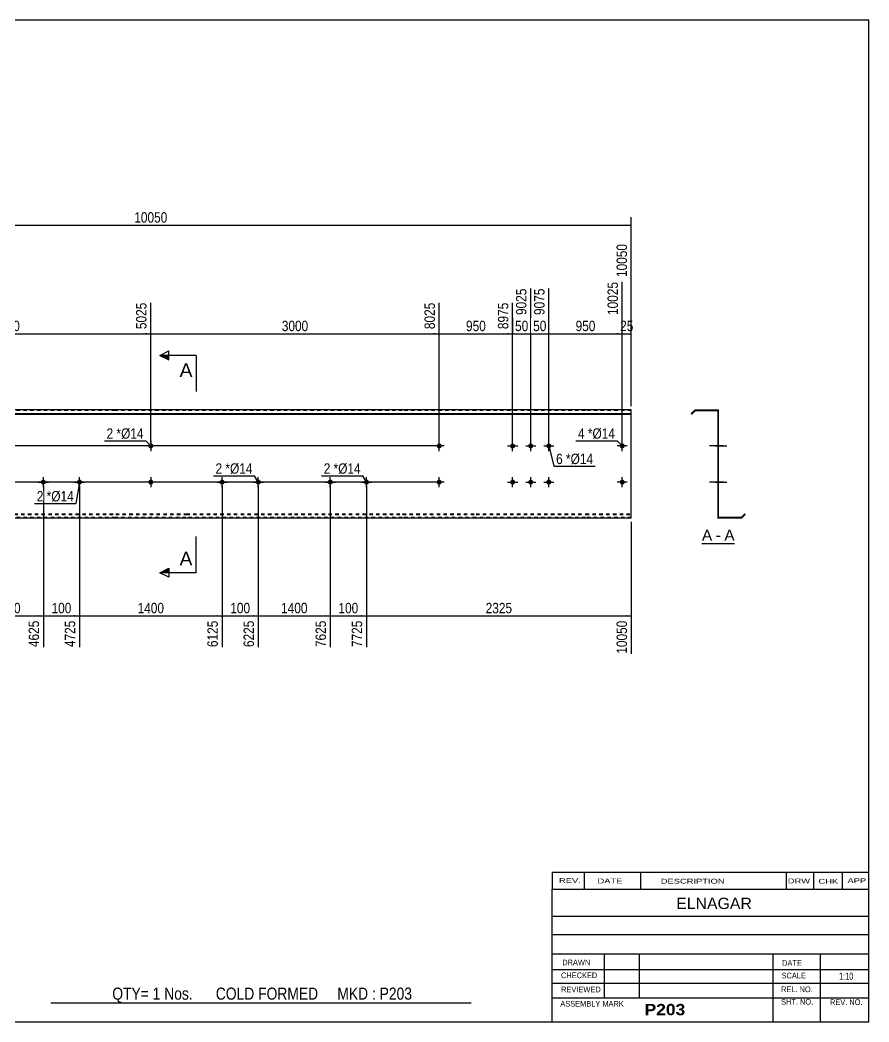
# Model space of a CAD drawing. Header units: millimetres. Extents: x -71 to 331, y -154 to 123.
# Drawn here: x 96.6 to 331.2, y -154.2 to 122.8 of the extents above; entities that cross this region are included whole.
import ezdxf

# ---------------------------------------------------------------- set-up
doc = ezdxf.new("R2010")
doc.units = ezdxf.units.MM
doc.linetypes.add('DXK_LINE_DOT1', pattern=[1.8814, 0.9407, -0.9407])
doc.styles.add('Arial', font='ARIAL.TTF', dxfattribs={"height": 0.2})
doc.styles.add('Arial Bold', font='ARIALBD.TTF', dxfattribs={"height": 0.2})
doc.styles.add('Arial Narrow', font='ARIALN.TTF', dxfattribs={"height": 0.2})

# ---------------------------------------------------------------- blocks, each defined once
blk = doc.blocks.new('Unknown-629085039-1781')
at = {"color": 5, "linetype": 'Continuous'}
for p, q in [((331.25, 122.75), (-68.75, 122.75)), ((-68.75, 122.75), (-68.75, -154.25)), ((331.25, -154.25), (331.25, 122.75)), ((-68.75, -154.25), (331.25, -154.25))]:
    blk.add_line(p, q, dxfattribs=at)
at = {"color": 174, "linetype": 'Continuous', "style": 'Arial'}
blk.add_text('Tekla structures', height=1.9102, rotation=90, dxfattribs=at).set_placement((-69.25, -153.75))
blk = doc.blocks.new('Unknown-629085039-12 - 1234')
at = {"color": 7, "linetype": 'Continuous'}
blk.add_line((285.09, -21.95), (294.12, -21.95), dxfattribs=at)
at = {"color": 0, "linetype": 'Continuous'}
blk.add_wipeout([(287.94, -21.2), (287.94, -18), (285.09, -18), (285.09, -21.2)], dxfattribs=at)
blk.add_wipeout([(290.32, -21.2), (290.32, -18), (288.9, -18), (288.9, -21.2)], dxfattribs=at)
at = {"color": 96, "linetype": 'Continuous', "style": 'Arial'}
blk.add_text('A', height=3.06, dxfattribs=at).set_placement((285.09, -21.2))
at = {"color": 0, "linetype": 'Continuous'}
blk.add_wipeout([(294.12, -21.2), (294.12, -18), (291.28, -18), (291.28, -21.2)], dxfattribs=at)
at = {"color": 96, "linetype": 'Continuous', "style": 'Arial'}
for s, p in [('A', (291.28, -21.2)), ('-', (288.9, -21.2))]:
    blk.add_text(s, height=3.06, dxfattribs=at).set_placement(p)
blk = doc.blocks.new('Bolt-629085039-1223 - 1203')
at = {"linetype": 'Continuous'}
for points in [[(232.08, 5, -1), (233.48, 5, -1)], [(237.08, 5, -1), (238.48, 5, -1)], [(242.08, 5, -1), (243.48, 5, -1)], [(232.08, -5, -1), (233.48, -5, -1)], [(237.08, -5, -1), (238.48, -5, -1)], [(242.08, -5, -1), (243.48, -5, -1)]]:
    blk.add_hatch(color=3, dxfattribs=at).paths.add_polyline_path(points)
at = {"color": 3, "linetype": 'Continuous'}
for p, q in [((232.78, 3.6), (232.78, 6.4)), ((237.78, 3.6), (237.78, 6.4)), ((242.78, 3.6), (242.78, 6.4)), ((231.38, 5), (234.18, 5)), ((236.38, 5), (239.18, 5)), ((241.38, 5), (244.18, 5)), ((231.38, -5), (234.18, -5)), ((232.78, -6.4), (232.78, -3.6)), ((236.38, -5), (239.18, -5)), ((237.78, -6.4), (237.78, -3.6)), ((241.38, -5), (244.18, -5)), ((242.78, -6.4), (242.78, -3.6))]:
    blk.add_line(p, q, dxfattribs=at)
blk = doc.blocks.new('Part-629085039-1218 - 1203')
at = {"color": 2, "linetype": 'Continuous'}
for p, q in [((0, 15), (0, -15)), ((12.6, 15), (0, 15)), ((0, 13.94), (12.6, 13.94)), ((42.89, 15), (12.7, 15)), ((12.7, 13.94), (42.89, 13.94)), ((63.18, 15), (42.99, 15)), ((42.99, 13.94), (63.18, 13.94)), ((93.08, 15), (63.28, 15)), ((63.28, 13.94), (93.08, 13.94)), ((122.98, 15), (93.18, 15)), ((93.18, 13.94), (122.98, 13.94)), ((142.48, 15), (123.08, 15)), ((123.08, 13.94), (142.48, 13.94)), ((172.38, 15), (142.58, 15)), ((142.58, 13.94), (172.38, 13.94)), ((202.28, 15), (172.48, 15)), ((172.48, 13.94), (202.28, 13.94)), ((222.58, 15), (202.38, 15)), ((202.38, 13.94), (222.58, 13.94)), ((252.87, 15), (222.68, 15)), ((222.68, 13.94), (252.87, 13.94)), ((265.57, 15), (252.97, 15)), ((252.97, 13.94), (265.57, 13.94)), ((265.57, 13.94), (265.57, 15)), ((265.57, -15), (265.57, 13.94)), ((0, 13.8), (12.6, 13.8)), ((12.7, 13.8), (42.89, 13.8)), ((42.99, 13.8), (63.18, 13.8)), ((63.28, 13.8), (93.08, 13.8)), ((93.18, 13.8), (122.98, 13.8)), ((123.08, 13.8), (142.48, 13.8)), ((142.58, 13.8), (172.38, 13.8)), ((172.48, 13.8), (202.28, 13.8)), ((202.38, 13.8), (222.58, 13.8)), ((222.68, 13.8), (252.87, 13.8)), ((252.97, 13.8), (265.57, 13.8)), ((12.6, -15), (0, -15)), ((42.89, -15), (12.7, -15)), ((63.18, -15), (42.99, -15)), ((93.08, -15), (63.28, -15)), ((122.98, -15), (93.18, -15)), ((142.48, -15), (123.08, -15)), ((172.38, -15), (142.58, -15)), ((202.28, -15), (172.48, -15)), ((222.58, -15), (202.38, -15)), ((252.87, -15), (222.68, -15)), ((265.57, -15), (252.97, -15))]:
    blk.add_line(p, q, dxfattribs=at)
at = {"color": 7, "linetype": 'DXK_LINE_DOT1'}
for p, q in [((12.6, 14.8), (0, 14.8)), ((42.89, 14.8), (12.7, 14.8)), ((63.18, 14.8), (42.99, 14.8)), ((93.08, 14.8), (63.28, 14.8)), ((122.98, 14.8), (93.18, 14.8)), ((142.48, 14.8), (123.08, 14.8)), ((172.38, 14.8), (142.58, 14.8)), ((202.28, 14.8), (172.48, 14.8)), ((222.58, 14.8), (202.38, 14.8)), ((252.87, 14.8), (222.68, 14.8)), ((265.57, 14.8), (252.97, 14.8)), ((0, -13.8), (12.6, -13.8)), ((12.7, -13.8), (42.89, -13.8)), ((42.99, -13.8), (63.18, -13.8)), ((63.28, -13.8), (93.08, -13.8)), ((93.18, -13.8), (122.98, -13.8)), ((123.08, -13.8), (142.48, -13.8)), ((142.58, -13.8), (172.38, -13.8)), ((172.48, -13.8), (202.28, -13.8)), ((202.38, -13.8), (222.58, -13.8)), ((222.68, -13.8), (252.87, -13.8)), ((252.97, -13.8), (265.57, -13.8)), ((0, -13.94), (12.6, -13.94)), ((12.6, -14.8), (0, -14.8)), ((12.7, -13.94), (42.89, -13.94)), ((42.89, -14.8), (12.7, -14.8)), ((42.99, -13.94), (63.18, -13.94)), ((63.18, -14.8), (42.99, -14.8)), ((63.28, -13.94), (93.08, -13.94)), ((93.08, -14.8), (63.28, -14.8)), ((93.18, -13.94), (122.98, -13.94)), ((122.98, -14.8), (93.18, -14.8)), ((123.08, -13.94), (142.48, -13.94)), ((142.48, -14.8), (123.08, -14.8)), ((142.58, -13.94), (172.38, -13.94)), ((172.38, -14.8), (142.58, -14.8)), ((172.48, -13.94), (202.28, -13.94)), ((202.28, -14.8), (172.48, -14.8)), ((202.38, -13.94), (222.58, -13.94)), ((222.58, -14.8), (202.38, -14.8)), ((222.68, -13.94), (252.87, -13.94)), ((252.87, -14.8), (222.68, -14.8)), ((252.97, -13.94), (265.57, -13.94)), ((265.57, -14.8), (252.97, -14.8))]:
    blk.add_line(p, q, dxfattribs=at)
blk = doc.blocks.new('Bolt-629085039-1222 - 1203')
at = {"linetype": 'Continuous'}
for points in [[(211.78, -5, -1), (213.18, -5, -1)], [(262.37, -5, -1), (263.77, -5, -1)]]:
    blk.add_hatch(color=3, dxfattribs=at).paths.add_polyline_path(points)
at = {"color": 3, "linetype": 'Continuous'}
for p, q in [((213.88, -5), (211.08, -5)), ((212.48, -6.4), (212.48, -3.6)), ((264.47, -5), (261.67, -5)), ((263.07, -6.4), (263.07, -3.6))]:
    blk.add_line(p, q, dxfattribs=at)
blk = doc.blocks.new('Bolt-629085039-1224 - 1203')
at = {"linetype": 'Continuous'}
for points in [[(211.78, 5, -1), (213.18, 5, -1)], [(262.37, 5, -1), (263.77, 5, -1)]]:
    blk.add_hatch(color=3, dxfattribs=at).paths.add_polyline_path(points)
at = {"color": 3, "linetype": 'Continuous'}
for p, q in [((212.48, 3.6), (212.48, 6.4)), ((263.07, 3.6), (263.07, 6.4)), ((213.88, 5), (211.08, 5)), ((264.47, 5), (261.67, 5))]:
    blk.add_line(p, q, dxfattribs=at)
blk = doc.blocks.new('Bolt-629085039-1225 - 1203')
at = {"linetype": 'Continuous'}
for points in [[(133.48, 5, -1), (132.08, 5, -1)], [(133.48, -5, -1), (132.08, -5, -1)]]:
    blk.add_hatch(color=3, dxfattribs=at).paths.add_polyline_path(points)
at = {"color": 3, "linetype": 'Continuous'}
for p, q in [((132.78, 6.4), (132.78, 3.6)), ((134.18, 5), (131.38, 5)), ((134.18, -5), (131.38, -5)), ((132.78, -3.6), (132.78, -6.4))]:
    blk.add_line(p, q, dxfattribs=at)
blk = doc.blocks.new('Bolt-629085039-1226 - 1203')
at = {"linetype": 'Continuous'}
for points in [[(182.38, -4.3, -1), (182.38, -5.7, -1)], [(192.38, -4.3, -1), (192.38, -5.7, -1)]]:
    blk.add_hatch(color=3, dxfattribs=at).paths.add_polyline_path(points)
at = {"color": 3, "linetype": 'Continuous'}
for p, q in [((180.98, -5), (183.78, -5)), ((182.38, -6.4), (182.38, -3.6)), ((190.98, -5), (193.78, -5)), ((192.38, -6.4), (192.38, -3.6))]:
    blk.add_line(p, q, dxfattribs=at)
blk = doc.blocks.new('Bolt-629085039-1227 - 1203')
at = {"linetype": 'Continuous'}
for points in [[(152.48, -4.3, -1), (152.48, -5.7, -1)], [(162.48, -4.3, -1), (162.48, -5.7, -1)]]:
    blk.add_hatch(color=3, dxfattribs=at).paths.add_polyline_path(points)
at = {"color": 3, "linetype": 'Continuous'}
for p, q in [((151.08, -5), (153.88, -5)), ((152.48, -6.4), (152.48, -3.6)), ((161.08, -5), (163.88, -5)), ((162.48, -6.4), (162.48, -3.6))]:
    blk.add_line(p, q, dxfattribs=at)
blk = doc.blocks.new('Bolt-629085039-1229 - 1203')
at = {"linetype": 'Continuous'}
for points in [[(103.08, -4.3, -1), (103.08, -5.7, -1)], [(113.08, -4.3, -1), (113.08, -5.7, -1)]]:
    blk.add_hatch(color=3, dxfattribs=at).paths.add_polyline_path(points)
at = {"color": 3, "linetype": 'Continuous'}
for p, q in [((101.68, -5), (104.48, -5)), ((103.08, -6.4), (103.08, -3.6)), ((111.68, -5), (114.48, -5)), ((113.08, -6.4), (113.08, -3.6))]:
    blk.add_line(p, q, dxfattribs=at)
blk = doc.blocks.new('Bolt-629085039-1240 - 1234')
at = {"linetype": 'Continuous'}
blk.add_hatch(color=3, dxfattribs=at).paths.add_polyline_path([(289.51, -4.3), (289.51, -5.7), (289.71, -5.7), (289.71, -4.3)])
blk.add_hatch(color=3, dxfattribs=at).paths.add_polyline_path([(289.51, -4.3), (289.51, -5.7), (289.71, -5.7), (289.71, -4.3)])
at = {"color": 3, "linetype": 'Continuous'}
for p, q in [((288.68, -5), (291.98, -5)), ((288.68, -5), (291.98, -5)), ((289.51, -4.3), (289.71, -4.3)), ((289.51, -4.3), (289.71, -4.3)), ((289.51, -5.7), (289.71, -5.7)), ((289.51, -5.7), (289.71, -5.7))]:
    blk.add_line(p, q, dxfattribs=at)
blk = doc.blocks.new('Part-629085039-1236 - 1234')
at = {"color": 2, "linetype": 'Continuous'}
for p, q in [((283.21, 15), (282.15, 13.94)), ((282.15, 13.94), (282.29, 13.8)), ((283.29, 14.8), (282.29, 13.8)), ((283.21, 15), (289.71, 15)), ((283.29, 14.8), (289.51, 14.8)), ((289.51, 14.8), (289.51, -15)), ((289.71, -14.8), (289.71, 15)), ((295.93, -14.8), (296.93, -13.8)), ((297.07, -13.94), (296.93, -13.8)), ((296.01, -15), (289.51, -15)), ((295.93, -14.8), (289.71, -14.8)), ((296.01, -15), (297.07, -13.94))]:
    blk.add_line(p, q, dxfattribs=at)
blk = doc.blocks.new('Bolt-629085039-1237 - 1234')
at = {"linetype": 'Continuous'}
blk.add_hatch(color=3, dxfattribs=at).paths.add_polyline_path([(289.51, 5.7), (289.51, 4.3), (289.71, 4.3), (289.71, 5.7)])
blk.add_hatch(color=3, dxfattribs=at).paths.add_polyline_path([(289.51, 5.7), (289.51, 4.3), (289.71, 4.3), (289.71, 5.7)])
at = {"color": 3, "linetype": 'Continuous'}
for p, q in [((289.51, 5.7), (289.71, 5.7)), ((289.51, 5.7), (289.71, 5.7)), ((288.71, 5), (292.01, 5)), ((288.71, 5), (292.01, 5)), ((289.51, 4.3), (289.71, 4.3)), ((289.51, 4.3), (289.71, 4.3))]:
    blk.add_line(p, q, dxfattribs=at)
blk = doc.blocks.new('Bolt-629085039-1238 - 1234')
at = {"linetype": 'Continuous'}
for points in [[(289.51, 5.7), (289.51, 4.3), (289.71, 4.3), (289.71, 5.7)], [(289.51, 5.7), (289.51, 4.3), (289.71, 4.3), (289.71, 5.7)], [(289.51, 5.7), (289.51, 4.3), (289.71, 4.3), (289.71, 5.7)], [(289.51, -4.3), (289.51, -5.7), (289.71, -5.7), (289.71, -4.3)], [(289.51, -4.3), (289.51, -5.7), (289.71, -5.7), (289.71, -4.3)], [(289.51, -4.3), (289.51, -5.7), (289.71, -5.7), (289.71, -4.3)]]:
    blk.add_hatch(color=3, dxfattribs=at).paths.add_polyline_path(points)
at = {"color": 3, "linetype": 'Continuous'}
for p, q in [((289.71, 5.7), (289.51, 5.7)), ((289.71, 5.7), (289.51, 5.7)), ((289.71, 5.7), (289.51, 5.7)), ((291.01, 5), (287.21, 5)), ((291.01, 5), (287.21, 5)), ((291.01, 5), (287.21, 5)), ((289.71, 4.3), (289.51, 4.3)), ((289.71, 4.3), (289.51, 4.3)), ((289.71, 4.3), (289.51, 4.3)), ((291.01, -5), (287.21, -5)), ((291.01, -5), (287.21, -5)), ((291.01, -5), (287.21, -5)), ((289.71, -4.3), (289.51, -4.3)), ((289.71, -4.3), (289.51, -4.3)), ((289.71, -4.3), (289.51, -4.3)), ((289.71, -5.7), (289.51, -5.7)), ((289.71, -5.7), (289.51, -5.7)), ((289.71, -5.7), (289.51, -5.7))]:
    blk.add_line(p, q, dxfattribs=at)
blk = doc.blocks.new('Bolt-629085039-1239 - 1234')
at = {"linetype": 'Continuous'}
blk.add_hatch(color=3, dxfattribs=at).paths.add_polyline_path([(289.51, -4.3), (289.51, -5.7), (289.71, -5.7), (289.71, -4.3)])
blk.add_hatch(color=3, dxfattribs=at).paths.add_polyline_path([(289.51, -4.3), (289.51, -5.7), (289.71, -5.7), (289.71, -4.3)])
at = {"color": 3, "linetype": 'Continuous'}
for p, q in [((288.71, -5), (292.01, -5)), ((288.71, -5), (292.01, -5)), ((289.51, -4.3), (289.71, -4.3)), ((289.51, -4.3), (289.71, -4.3)), ((289.51, -5.7), (289.71, -5.7)), ((289.51, -5.7), (289.71, -5.7))]:
    blk.add_line(p, q, dxfattribs=at)
blk = doc.blocks.new('Bolt-629085039-1241 - 1234')
at = {"linetype": 'Continuous'}
for points in [[(289.51, 5.7), (289.51, 4.3), (289.71, 4.3), (289.71, 5.7)], [(289.51, 5.7), (289.51, 4.3), (289.71, 4.3), (289.71, 5.7)], [(289.51, 5.7), (289.51, 4.3), (289.71, 4.3), (289.71, 5.7)], [(289.51, -4.3), (289.51, -5.7), (289.71, -5.7), (289.71, -4.3)], [(289.51, -4.3), (289.51, -5.7), (289.71, -5.7), (289.71, -4.3)], [(289.51, -4.3), (289.51, -5.7), (289.71, -5.7), (289.71, -4.3)]]:
    blk.add_hatch(color=3, dxfattribs=at).paths.add_polyline_path(points)
at = {"color": 3, "linetype": 'Continuous'}
for p, q in [((289.71, 5.7), (289.51, 5.7)), ((289.71, 5.7), (289.51, 5.7)), ((289.71, 5.7), (289.51, 5.7)), ((291.03, 5), (287.23, 5)), ((291.03, 5), (287.23, 5)), ((291.03, 5), (287.23, 5)), ((289.71, 4.3), (289.51, 4.3)), ((289.71, 4.3), (289.51, 4.3)), ((289.71, 4.3), (289.51, 4.3)), ((291.03, -5), (287.23, -5)), ((291.03, -5), (287.23, -5)), ((291.03, -5), (287.23, -5)), ((289.71, -4.3), (289.51, -4.3)), ((289.71, -4.3), (289.51, -4.3)), ((289.71, -4.3), (289.51, -4.3)), ((289.71, -5.7), (289.51, -5.7)), ((289.71, -5.7), (289.51, -5.7)), ((289.71, -5.7), (289.51, -5.7))]:
    blk.add_line(p, q, dxfattribs=at)
blk = doc.blocks.new('Bolt-629085039-1242 - 1234')
at = {"linetype": 'Continuous'}
blk.add_hatch(color=3, dxfattribs=at).paths.add_polyline_path([(289.51, 5.7), (289.51, 4.3), (289.71, 4.3), (289.71, 5.7)])
blk.add_hatch(color=3, dxfattribs=at).paths.add_polyline_path([(289.51, 5.7), (289.51, 4.3), (289.71, 4.3), (289.71, 5.7)])
at = {"color": 3, "linetype": 'Continuous'}
for p, q in [((289.51, 5.7), (289.71, 5.7)), ((289.51, 5.7), (289.71, 5.7)), ((288.68, 5), (291.98, 5)), ((288.68, 5), (291.98, 5)), ((289.51, 4.3), (289.71, 4.3)), ((289.51, 4.3), (289.71, 4.3))]:
    blk.add_line(p, q, dxfattribs=at)
blk = doc.blocks.new('Bolt-629085039-1243 - 1234')
at = {"linetype": 'Continuous'}
for points in [[(289.71, 4.3), (289.71, 5.7), (289.51, 5.7), (289.51, 4.3)], [(289.71, -5.7), (289.71, -4.3), (289.51, -4.3), (289.51, -5.7)]]:
    blk.add_hatch(color=3, dxfattribs=at).paths.add_polyline_path(points)
at = {"color": 3, "linetype": 'Continuous'}
for p, q in [((289.71, 5.7), (289.51, 5.7)), ((289.71, 5), (287.51, 5)), ((289.71, 4.3), (289.51, 4.3)), ((289.71, -5), (287.51, -5)), ((289.71, -4.3), (289.51, -4.3)), ((289.71, -5.7), (289.51, -5.7))]:
    blk.add_line(p, q, dxfattribs=at)
blk = doc.blocks.new('Bolt-629085039-1244 - 1234')
at = {"linetype": 'Continuous'}
blk.add_hatch(color=3, dxfattribs=at).paths.add_polyline_path([(289.71, -5.7), (289.71, -4.3), (289.51, -4.3), (289.51, -5.7)])
blk.add_hatch(color=3, dxfattribs=at).paths.add_polyline_path([(289.71, -5.7), (289.71, -4.3), (289.51, -4.3), (289.51, -5.7)])
at = {"color": 3, "linetype": 'Continuous'}
for p, q in [((288.76, -5), (291.51, -5)), ((288.76, -5), (291.51, -5)), ((289.51, -4.3), (289.71, -4.3)), ((289.51, -4.3), (289.71, -4.3)), ((289.51, -5.7), (289.71, -5.7)), ((289.51, -5.7), (289.71, -5.7))]:
    blk.add_line(p, q, dxfattribs=at)
blk = doc.blocks.new('Bolt-629085039-1245 - 1234')
at = {"linetype": 'Continuous'}
blk.add_hatch(color=3, dxfattribs=at).paths.add_polyline_path([(289.71, -5.7), (289.71, -4.3), (289.51, -4.3), (289.51, -5.7)])
blk.add_hatch(color=3, dxfattribs=at).paths.add_polyline_path([(289.71, -5.7), (289.71, -4.3), (289.51, -4.3), (289.51, -5.7)])
at = {"color": 3, "linetype": 'Continuous'}
for p, q in [((288.76, -5), (291.51, -5)), ((288.76, -5), (291.51, -5)), ((289.51, -4.3), (289.71, -4.3)), ((289.51, -4.3), (289.71, -4.3)), ((289.51, -5.7), (289.71, -5.7)), ((289.51, -5.7), (289.71, -5.7))]:
    blk.add_line(p, q, dxfattribs=at)
blk = doc.blocks.new('Bolt-629085039-1246 - 1234')
at = {"linetype": 'Continuous'}
blk.add_hatch(color=3, dxfattribs=at).paths.add_polyline_path([(289.71, -5.7), (289.71, -4.3), (289.51, -4.3), (289.51, -5.7)])
blk.add_hatch(color=3, dxfattribs=at).paths.add_polyline_path([(289.71, -5.7), (289.71, -4.3), (289.51, -4.3), (289.51, -5.7)])
at = {"color": 3, "linetype": 'Continuous'}
for p, q in [((288.76, -5), (291.51, -5)), ((288.76, -5), (291.51, -5)), ((289.51, -4.3), (289.71, -4.3)), ((289.51, -4.3), (289.71, -4.3)), ((289.51, -5.7), (289.71, -5.7)), ((289.51, -5.7), (289.71, -5.7))]:
    blk.add_line(p, q, dxfattribs=at)
blk = doc.blocks.new('Bolt-629085039-1247 - 1234')
at = {"linetype": 'Continuous'}
blk.add_hatch(color=3, dxfattribs=at).paths.add_polyline_path([(289.71, -5.7), (289.71, -4.3), (289.51, -4.3), (289.51, -5.7)])
blk.add_hatch(color=3, dxfattribs=at).paths.add_polyline_path([(289.71, -5.7), (289.71, -4.3), (289.51, -4.3), (289.51, -5.7)])
at = {"color": 3, "linetype": 'Continuous'}
for p, q in [((288.76, -5), (291.51, -5)), ((288.76, -5), (291.51, -5)), ((289.51, -4.3), (289.71, -4.3)), ((289.51, -4.3), (289.71, -4.3)), ((289.51, -5.7), (289.71, -5.7)), ((289.51, -5.7), (289.71, -5.7))]:
    blk.add_line(p, q, dxfattribs=at)
blk = doc.blocks.new('StraightDimension-629085039-1357 - 1203')
at = {"linetype": 'Continuous'}
for points in [[(-12.25, -6.5), (-12, -5), (-11.75, -6.5)], [(-11.75, -13.5), (-12, -15), (-12.25, -13.5)]]:
    blk.add_hatch(color=7, dxfattribs=at).paths.add_polyline_path(points)
at = {"color": 7, "linetype": 'Continuous'}
for p, q in [((211.48, -5), (-14.25, -5)), ((-12, -15), (-12, -5)), ((-1, -15), (-14.25, -15))]:
    blk.add_line(p, q, dxfattribs=at)
at = {"color": 0}
blk.add_wipeout([(-12.15, -6.66), (-16.35, -6.66), (-16.35, -13.34), (-12.15, -13.34)], dxfattribs=at)
at = {"color": 3, "style": 'Arial Narrow'}
blk.add_text('100', height=2.863, rotation=90.0002, dxfattribs=at).set_placement((-12.75, -12.74))
blk = doc.blocks.new('StraightDimension-629085039-1356 - 1203')
at = {"linetype": 'Continuous'}
for points in [[(-12.25, 3.5), (-12, 5), (-11.75, 3.5)], [(-11.75, -3.5), (-12, -5), (-12.25, -3.5)]]:
    blk.add_hatch(color=7, dxfattribs=at).paths.add_polyline_path(points)
at = {"color": 7, "linetype": 'Continuous'}
for p, q in [((211.48, 5), (-14.25, 5)), ((-12, -5), (-12, 5)), ((211.48, -5), (-14.25, -5))]:
    blk.add_line(p, q, dxfattribs=at)
at = {"color": 0}
blk.add_wipeout([(-12.15, 3.34), (-16.35, 3.34), (-16.35, -3.34), (-12.15, -3.34)], dxfattribs=at)
at = {"color": 3, "style": 'Arial Narrow'}
blk.add_text('100', height=2.863, rotation=90.0002, dxfattribs=at).set_placement((-12.75, -2.74))
blk = doc.blocks.new('StraightDimension-629085039-1355 - 1203')
at = {"linetype": 'Continuous'}
for points in [[(-12.25, 13.5), (-12, 15), (-11.75, 13.5)], [(-11.75, 6.5), (-12, 5), (-12.25, 6.5)]]:
    blk.add_hatch(color=7, dxfattribs=at).paths.add_polyline_path(points)
at = {"color": 7, "linetype": 'Continuous'}
for p, q in [((-1, 15), (-14.25, 15)), ((-12, 5), (-12, 15)), ((211.48, 5), (-14.25, 5))]:
    blk.add_line(p, q, dxfattribs=at)
at = {"color": 0}
blk.add_wipeout([(-12.15, 13.34), (-16.35, 13.34), (-16.35, 6.66), (-12.15, 6.66)], dxfattribs=at)
at = {"color": 3, "style": 'Arial Narrow'}
blk.add_text('100', height=2.863, rotation=90.0002, dxfattribs=at).set_placement((-12.75, 7.26))
blk = doc.blocks.new('StraightDimension-629085039-1323 - 1203')
at = {"linetype": 'Continuous'}
blk.add_hatch(color=7, dxfattribs=at).paths.add_polyline_path([(150.98, -41.75), (152.48, -42), (150.98, -42.25)])
at = {"color": 7, "linetype": 'Continuous'}
for p, q in [((113.08, -6), (113.08, -50.61)), ((152.48, -6), (152.48, -50.61)), ((113.08, -42), (152.48, -42))]:
    blk.add_line(p, q, dxfattribs=at)
at = {"color": 0}
blk.add_wipeout([(137.04, -41.85), (137.04, -37.65), (128.53, -37.65), (128.53, -41.85)], dxfattribs=at)
at = {"color": 0, "linetype": 'Continuous'}
blk.add_wipeout([(151.88, -42.7), (147.68, -42.7), (147.68, -51.21), (151.88, -51.21)], dxfattribs=at)
at = {"color": 3, "style": 'Arial Narrow'}
blk.add_text('1400', height=2.863, dxfattribs=at).set_placement((129.13, -41.25))
at = {"color": 3, "linetype": 'Continuous', "style": 'Arial Narrow'}
blk.add_text('6125', height=2.863, rotation=90.0002, dxfattribs=at).set_placement((151.28, -50.61))
blk = doc.blocks.new('StraightDimension-629085039-1322 - 1203')
at = {"linetype": 'Continuous'}
blk.add_hatch(color=7, dxfattribs=at).paths.add_polyline_path([(160.98, -41.75), (162.48, -42), (160.98, -42.25)])
at = {"color": 7, "linetype": 'Continuous'}
for p, q in [((152.48, -6), (152.48, -50.61)), ((162.48, -6), (162.48, -50.61)), ((152.48, -42), (162.48, -42))]:
    blk.add_line(p, q, dxfattribs=at)
at = {"color": 0}
blk.add_wipeout([(160.83, -41.85), (160.83, -37.65), (154.14, -37.65), (154.14, -41.85)], dxfattribs=at)
at = {"color": 3, "style": 'Arial Narrow'}
blk.add_text('100', height=2.863, dxfattribs=at).set_placement((154.74, -41.25))
at = {"color": 0, "linetype": 'Continuous'}
blk.add_wipeout([(161.88, -42.7), (157.68, -42.7), (157.68, -51.21), (161.88, -51.21)], dxfattribs=at)
at = {"color": 3, "linetype": 'Continuous', "style": 'Arial Narrow'}
blk.add_text('6225', height=2.863, rotation=90.0002, dxfattribs=at).set_placement((161.28, -50.61))
blk = doc.blocks.new('StraightDimension-629085039-1265 - 1203')
at = {"linetype": 'Continuous'}
blk.add_hatch(color=7, dxfattribs=at).paths.add_polyline_path([(236.28, 36.25), (237.78, 36), (236.28, 35.75)])
at = {"color": 7, "linetype": 'Continuous'}
for p, q in [((237.78, 6), (237.78, 48.51)), ((232.78, 6), (232.78, 44.61)), ((232.78, 36), (237.78, 36))]:
    blk.add_line(p, q, dxfattribs=at)
at = {"color": 0}
blk.add_wipeout([(237.7, 36.15), (237.7, 40.35), (232.85, 40.35), (232.85, 36.15)], dxfattribs=at)
at = {"color": 0, "linetype": 'Continuous'}
blk.add_wipeout([(237.18, 49.11), (232.98, 49.11), (232.98, 40.6), (237.18, 40.6)], dxfattribs=at)
at = {"color": 3, "linetype": 'Continuous', "style": 'Arial Narrow'}
blk.add_text('9025', height=2.863, rotation=90.0002, dxfattribs=at).set_placement((236.58, 41.2))
at = {"color": 3, "style": 'Arial Narrow'}
blk.add_text('50', height=2.863, dxfattribs=at).set_placement((233.45, 36.75))
blk = doc.blocks.new('StraightDimension-629085039-1262 - 1203')
at = {"linetype": 'Continuous'}
blk.add_hatch(color=7, dxfattribs=at).paths.add_polyline_path([(264.07, 36.25), (265.57, 36), (264.07, 35.75)])
at = {"color": 7, "linetype": 'Continuous'}
for p, q in [((265.57, 16), (265.57, 60.84)), ((263.07, 6), (263.07, 50.34)), ((263.07, 36), (265.57, 36))]:
    blk.add_line(p, q, dxfattribs=at)
at = {"color": 0, "linetype": 'Continuous'}
blk.add_wipeout([(264.97, 61.44), (260.77, 61.44), (260.77, 51.1), (264.97, 51.1)], dxfattribs=at)
at = {"color": 0}
blk.add_wipeout([(266.75, 36.15), (266.75, 40.35), (261.89, 40.35), (261.89, 36.15)], dxfattribs=at)
at = {"color": 3, "linetype": 'Continuous', "style": 'Arial Narrow'}
blk.add_text('10050', height=2.863, rotation=90.0002, dxfattribs=at).set_placement((264.37, 51.7))
at = {"color": 3, "style": 'Arial Narrow'}
blk.add_text('25', height=2.863, dxfattribs=at).set_placement((262.49, 36.75))
blk = doc.blocks.new('StraightDimension-629085039-1264 - 1203')
at = {"linetype": 'Continuous'}
blk.add_hatch(color=7, dxfattribs=at).paths.add_polyline_path([(241.28, 36.25), (242.78, 36), (241.28, 35.75)])
at = {"color": 7, "linetype": 'Continuous'}
for p, q in [((237.78, 6), (237.78, 48.51)), ((242.78, 6), (242.78, 48.51)), ((237.78, 36), (242.78, 36))]:
    blk.add_line(p, q, dxfattribs=at)
at = {"color": 0}
blk.add_wipeout([(242.7, 36.15), (242.7, 40.35), (237.85, 40.35), (237.85, 36.15)], dxfattribs=at)
at = {"color": 0, "linetype": 'Continuous'}
blk.add_wipeout([(242.18, 49.11), (237.98, 49.11), (237.98, 40.6), (242.18, 40.6)], dxfattribs=at)
at = {"color": 3, "linetype": 'Continuous', "style": 'Arial Narrow'}
blk.add_text('9075', height=2.863, rotation=90.0002, dxfattribs=at).set_placement((241.58, 41.2))
at = {"color": 3, "style": 'Arial Narrow'}
blk.add_text('50', height=2.863, dxfattribs=at).set_placement((238.45, 36.75))
blk = doc.blocks.new('StraightDimension-629085039-1263 - 1203')
at = {"linetype": 'Continuous'}
blk.add_hatch(color=7, dxfattribs=at).paths.add_polyline_path([(261.57, 36.25), (263.07, 36), (261.57, 35.75)])
at = {"color": 7, "linetype": 'Continuous'}
for p, q in [((263.07, 6), (263.07, 50.34)), ((242.78, 6), (242.78, 48.51)), ((242.78, 36), (263.07, 36))]:
    blk.add_line(p, q, dxfattribs=at)
at = {"color": 0, "linetype": 'Continuous'}
blk.add_wipeout([(262.47, 50.94), (258.27, 50.94), (258.27, 40.6), (262.47, 40.6)], dxfattribs=at)
at = {"color": 0}
blk.add_wipeout([(256.26, 36.15), (256.26, 40.35), (249.58, 40.35), (249.58, 36.15)], dxfattribs=at)
at = {"color": 3, "linetype": 'Continuous', "style": 'Arial Narrow'}
blk.add_text('10025', height=2.863, rotation=90.0002, dxfattribs=at).set_placement((261.87, 41.2))
at = {"color": 3, "style": 'Arial Narrow'}
blk.add_text('950', height=2.863, dxfattribs=at).set_placement((250.18, 36.75))
blk = doc.blocks.new('StraightDimension-629085039-1266 - 1203')
at = {"linetype": 'Continuous'}
blk.add_hatch(color=7, dxfattribs=at).paths.add_polyline_path([(231.28, 36.25), (232.78, 36), (231.28, 35.75)])
at = {"color": 7, "linetype": 'Continuous'}
for p, q in [((212.48, 6), (212.48, 44.61)), ((232.78, 6), (232.78, 44.61)), ((212.48, 36), (232.78, 36))]:
    blk.add_line(p, q, dxfattribs=at)
at = {"color": 0, "linetype": 'Continuous'}
blk.add_wipeout([(232.18, 45.21), (227.98, 45.21), (227.98, 36.7), (232.18, 36.7)], dxfattribs=at)
at = {"color": 0}
blk.add_wipeout([(225.97, 36.15), (225.97, 40.35), (219.29, 40.35), (219.29, 36.15)], dxfattribs=at)
at = {"color": 3, "linetype": 'Continuous', "style": 'Arial Narrow'}
blk.add_text('8975', height=2.863, rotation=90.0002, dxfattribs=at).set_placement((231.58, 37.3))
at = {"color": 3, "style": 'Arial Narrow'}
blk.add_text('950', height=2.863, dxfattribs=at).set_placement((219.89, 36.75))
blk = doc.blocks.new('StraightDimension-629085039-1267 - 1203')
at = {"linetype": 'Continuous'}
blk.add_hatch(color=7, dxfattribs=at).paths.add_polyline_path([(210.98, 36.25), (212.48, 36), (210.98, 35.75)])
at = {"color": 7, "linetype": 'Continuous'}
for p, q in [((132.78, 6), (132.78, 44.61)), ((212.48, 6), (212.48, 44.61)), ((132.78, 36), (212.48, 36))]:
    blk.add_line(p, q, dxfattribs=at)
at = {"color": 0, "linetype": 'Continuous'}
blk.add_wipeout([(211.88, 45.21), (207.68, 45.21), (207.68, 36.7), (211.88, 36.7)], dxfattribs=at)
at = {"color": 0}
blk.add_wipeout([(176.89, 36.15), (176.89, 40.35), (168.38, 40.35), (168.38, 36.15)], dxfattribs=at)
at = {"color": 3, "linetype": 'Continuous', "style": 'Arial Narrow'}
blk.add_text('8025', height=2.863, rotation=90.0002, dxfattribs=at).set_placement((211.28, 37.3))
at = {"color": 3, "style": 'Arial Narrow'}
blk.add_text('3000', height=2.863, dxfattribs=at).set_placement((168.98, 36.75))
blk = doc.blocks.new('StraightDimension-629085039-1268 - 1203')
at = {"linetype": 'Continuous'}
blk.add_hatch(color=7, dxfattribs=at).paths.add_polyline_path([(131.28, 36.25), (132.78, 36), (131.28, 35.75)])
at = {"color": 7, "linetype": 'Continuous'}
for p, q in [((53.09, 6), (53.09, 44.61)), ((132.78, 6), (132.78, 44.61)), ((53.09, 36), (132.78, 36))]:
    blk.add_line(p, q, dxfattribs=at)
at = {"color": 0, "linetype": 'Continuous'}
blk.add_wipeout([(132.18, 45.21), (127.98, 45.21), (127.98, 36.7), (132.18, 36.7)], dxfattribs=at)
at = {"color": 0}
blk.add_wipeout([(97.19, 36.15), (97.19, 40.35), (88.68, 40.35), (88.68, 36.15)], dxfattribs=at)
at = {"color": 3, "linetype": 'Continuous', "style": 'Arial Narrow'}
blk.add_text('5025', height=2.863, rotation=90.0002, dxfattribs=at).set_placement((131.58, 37.3))
at = {"color": 3, "style": 'Arial Narrow'}
blk.add_text('3000', height=2.863, dxfattribs=at).set_placement((89.28, 36.75))
blk = doc.blocks.new('StraightDimension-629085039-1320 - 1203')
at = {"linetype": 'Continuous'}
blk.add_hatch(color=7, dxfattribs=at).paths.add_polyline_path([(190.88, -41.75), (192.38, -42), (190.88, -42.25)])
at = {"color": 7, "linetype": 'Continuous'}
for p, q in [((182.38, -6), (182.38, -50.61)), ((192.38, -6), (192.38, -50.61)), ((182.38, -42), (192.38, -42))]:
    blk.add_line(p, q, dxfattribs=at)
at = {"color": 0}
blk.add_wipeout([(190.73, -41.85), (190.73, -37.65), (184.04, -37.65), (184.04, -41.85)], dxfattribs=at)
at = {"color": 3, "style": 'Arial Narrow'}
blk.add_text('100', height=2.863, dxfattribs=at).set_placement((184.64, -41.25))
at = {"color": 0, "linetype": 'Continuous'}
blk.add_wipeout([(191.78, -42.7), (187.58, -42.7), (187.58, -51.21), (191.78, -51.21)], dxfattribs=at)
at = {"color": 3, "linetype": 'Continuous', "style": 'Arial Narrow'}
blk.add_text('7725', height=2.863, rotation=90.0002, dxfattribs=at).set_placement((191.18, -50.61))
blk = doc.blocks.new('StraightDimension-629085039-1383 - 1203')
at = {"linetype": 'Continuous'}
for points in [[(1.5, 65.75), (0, 66), (1.5, 66.25)], [(264.07, 66.25), (265.57, 66), (264.07, 65.75)]]:
    blk.add_hatch(color=7, dxfattribs=at).paths.add_polyline_path(points)
at = {"color": 7, "linetype": 'Continuous'}
for p, q in [((0, 16), (0, 68.25)), ((265.57, 16), (265.57, 68.25)), ((0, 66), (265.57, 66))]:
    blk.add_line(p, q, dxfattribs=at)
at = {"color": 0}
blk.add_wipeout([(137.96, 66.15), (137.96, 70.35), (127.61, 70.35), (127.61, 66.15)], dxfattribs=at)
at = {"color": 3, "style": 'Arial Narrow'}
blk.add_text('10050', height=2.863, dxfattribs=at).set_placement((128.21, 66.75))
blk = doc.blocks.new('StraightDimension-629085039-1319 - 1203')
at = {"linetype": 'Continuous'}
blk.add_hatch(color=7, dxfattribs=at).paths.add_polyline_path([(264.07, -41.75), (265.57, -42), (264.07, -42.25)])
at = {"color": 7, "linetype": 'Continuous'}
for p, q in [((192.38, -6), (192.38, -50.61)), ((265.57, -16), (265.57, -52.44)), ((192.38, -42), (265.57, -42))]:
    blk.add_line(p, q, dxfattribs=at)
at = {"color": 0}
blk.add_wipeout([(233.23, -41.85), (233.23, -37.65), (224.72, -37.65), (224.72, -41.85)], dxfattribs=at)
at = {"color": 0, "linetype": 'Continuous'}
blk.add_wipeout([(264.97, -42.7), (260.77, -42.7), (260.77, -53.04), (264.97, -53.04)], dxfattribs=at)
at = {"color": 3, "style": 'Arial Narrow'}
blk.add_text('2325', height=2.863, dxfattribs=at).set_placement((225.32, -41.25))
at = {"color": 3, "linetype": 'Continuous', "style": 'Arial Narrow'}
blk.add_text('10050', height=2.863, rotation=90.0002, dxfattribs=at).set_placement((264.37, -52.44))
blk = doc.blocks.new('StraightDimension-629085039-1321 - 1203')
at = {"linetype": 'Continuous'}
blk.add_hatch(color=7, dxfattribs=at).paths.add_polyline_path([(180.88, -41.75), (182.38, -42), (180.88, -42.25)])
at = {"color": 7, "linetype": 'Continuous'}
for p, q in [((162.48, -6), (162.48, -50.61)), ((182.38, -6), (182.38, -50.61)), ((162.48, -42), (182.38, -42))]:
    blk.add_line(p, q, dxfattribs=at)
at = {"color": 0}
blk.add_wipeout([(176.69, -41.85), (176.69, -37.65), (168.18, -37.65), (168.18, -41.85)], dxfattribs=at)
at = {"color": 3, "style": 'Arial Narrow'}
blk.add_text('1400', height=2.863, dxfattribs=at).set_placement((168.78, -41.25))
at = {"color": 0, "linetype": 'Continuous'}
blk.add_wipeout([(181.78, -42.7), (177.58, -42.7), (177.58, -51.21), (181.78, -51.21)], dxfattribs=at)
at = {"color": 3, "linetype": 'Continuous', "style": 'Arial Narrow'}
blk.add_text('7625', height=2.863, rotation=90.0002, dxfattribs=at).set_placement((181.18, -50.61))
blk = doc.blocks.new('StraightDimension-629085039-1324 - 1203')
at = {"linetype": 'Continuous'}
blk.add_hatch(color=7, dxfattribs=at).paths.add_polyline_path([(111.58, -41.75), (113.08, -42), (111.58, -42.25)])
at = {"color": 7, "linetype": 'Continuous'}
for p, q in [((103.08, -6), (103.08, -50.61)), ((113.08, -6), (113.08, -50.61)), ((103.08, -42), (113.08, -42))]:
    blk.add_line(p, q, dxfattribs=at)
at = {"color": 0}
blk.add_wipeout([(111.43, -41.85), (111.43, -37.65), (104.74, -37.65), (104.74, -41.85)], dxfattribs=at)
at = {"color": 3, "style": 'Arial Narrow'}
blk.add_text('100', height=2.863, dxfattribs=at).set_placement((105.34, -41.25))
at = {"color": 0, "linetype": 'Continuous'}
blk.add_wipeout([(112.48, -42.7), (108.28, -42.7), (108.28, -51.21), (112.48, -51.21)], dxfattribs=at)
at = {"color": 3, "linetype": 'Continuous', "style": 'Arial Narrow'}
blk.add_text('4725', height=2.863, rotation=90.0002, dxfattribs=at).set_placement((111.88, -50.61))
blk = doc.blocks.new('StraightDimension-629085039-1325 - 1203')
at = {"linetype": 'Continuous'}
blk.add_hatch(color=7, dxfattribs=at).paths.add_polyline_path([(101.58, -41.75), (103.08, -42), (101.58, -42.25)])
at = {"color": 7, "linetype": 'Continuous'}
for p, q in [((83.18, -6), (83.18, -50.61)), ((103.08, -6), (103.08, -50.61)), ((83.18, -42), (103.08, -42))]:
    blk.add_line(p, q, dxfattribs=at)
at = {"color": 0}
blk.add_wipeout([(97.39, -41.85), (97.39, -37.65), (88.88, -37.65), (88.88, -41.85)], dxfattribs=at)
at = {"color": 3, "style": 'Arial Narrow'}
blk.add_text('1400', height=2.863, dxfattribs=at).set_placement((89.48, -41.25))
at = {"color": 0, "linetype": 'Continuous'}
blk.add_wipeout([(102.48, -42.7), (98.28, -42.7), (98.28, -51.21), (102.48, -51.21)], dxfattribs=at)
at = {"color": 3, "linetype": 'Continuous', "style": 'Arial Narrow'}
blk.add_text('4625', height=2.863, rotation=90.0002, dxfattribs=at).set_placement((101.88, -50.61))
blk = doc.blocks.new('CBS_CALLOFF-629085039-1839')
at = {"color": 7, "linetype": 'Continuous'}
blk.add_line((105.13, -148.98), (221.36, -149), dxfattribs=at)
at = {"color": 3, "linetype": 'Continuous', "style": 'Arial Narrow'}
blk.add_text('QTY= 1 Nos.      COLD FORMED     MKD : P203', height=3.3405, dxfattribs=at).set_placement((122.13, -148.09))
blk = doc.blocks.new('CBS_NAME_BLOG-629085039-1840')
at = {"color": 7, "linetype": 'Continuous'}
for p, q in [((243.66, -117.5), (331.18, -117.5)), ((243.66, -154.21), (243.66, -117.5)), ((243.66, -125.04), (331.18, -125.04)), ((243.73, -130.09), (331.25, -130.09)), ((243.66, -135.46), (331.18, -135.46)), ((258.18, -147.57), (258.18, -135.47)), ((267.87, -147.54), (267.87, -135.47)), ((304.78, -154.21), (304.78, -135.48)), ((317.83, -154.21), (317.83, -135.47)), ((243.67, -139.76), (331.25, -139.74)), ((243.66, -143.51), (331.18, -143.51)), ((243.66, -147.55), (331.18, -147.55)), ((243.66, -154.25), (331.25, -154.25))]:
    blk.add_line(p, q, dxfattribs=at)
at = {"color": 3, "linetype": 'Continuous', "style": 'Arial'}
blk.add_text('ELNAGAR', height=3.133, dxfattribs=at).set_placement((277.98, -123.03))
at = {"color": 3, "linetype": 'Continuous'}
for s, height, style, width, p in [('DRAWN', 1.566, 'Arial', 0.9, (246.49, -138.57)), ('DATE', 1.566, 'Arial', 0.9, (307.25, -138.73)), ('CHECKED', 1.566, 'Arial', 0.9, (246.14, -142.14)), ('SCALE', 1.566, 'Arial', 0.9, (307.1, -142.21)), ('1:10', 1.957, 'Arial Narrow', 0.9, (322.99, -142.57)), ('REVIEWED', 1.566, 'Arial', 0.9, (246.18, -146.06)), ('REL. NO.', 1.566, 'Arial', 0.9, (306.96, -146.01)), ('ASSEMBLY MARK', 1.5663, 'Arial', 0.9, (245.96, -149.99)), ('P203', 3.131, 'Arial Bold', 1.1, (269.24, -152.39)), ('SHT. NO.', 1.566, 'Arial', 0.9, (306.96, -149.48)), ('REV. NO.', 1.566, 'Arial', 0.9, (320.48, -149.57))]:
    blk.add_text(s, height=height, dxfattribs=dict(at, style=style, width=width)).set_placement(p)
blk = doc.blocks.new('CBS_REVISION-629085039-1841')
at = {"color": 7, "linetype": 'Continuous'}
for p, q in [((243.74, -112.87), (331.24, -112.87)), ((243.74, -112.87), (243.74, -117.5)), ((252.54, -112.87), (252.54, -117.5)), ((268.13, -112.87), (268.13, -117.44)), ((308.39, -112.87), (308.39, -117.5)), ((315.93, -112.87), (315.93, -117.5)), ((323.88, -112.87), (323.88, -117.5)), ((243.74, -117.5), (331.24, -117.5))]:
    blk.add_line(p, q, dxfattribs=at)
at = {"color": 7, "style": 'Arial Narrow', "width": 1.7}
for s, height, p in [('REV.', 1.326, (245.6, -115.82)), ('DATE', 1.326, (256.23, -115.94)), ('DESCRIPTION', 1.3257, (273.71, -115.99)), ('DRW', 1.326, (308.82, -115.93)), ('CHK', 1.326, (317.31, -116.02)), ('APP', 1.326, (325.31, -115.87))]:
    blk.add_text(s, height=height, dxfattribs=at).set_placement(p)
blk = doc.blocks.new('Mark-629085039-1411 - 1203')
at = {"color": 0}
blk.add_wipeout([(103.09, -10.33), (103.09, -7.33), (101.27, -7.33), (101.27, -10.33)], dxfattribs=at)
blk.add_wipeout([(103.09, -10.33), (103.09, -7.33), (101.27, -7.33), (101.27, -10.33)], dxfattribs=at)
blk.add_wipeout([(105.27, -10.33), (105.27, -7.33), (103.99, -7.33), (103.99, -10.33)], dxfattribs=at)
blk.add_wipeout([(105.27, -10.33), (105.27, -7.33), (103.99, -7.33), (103.99, -10.33)], dxfattribs=at)
at = {"color": 3, "style": 'Arial Narrow'}
blk.add_text('2', height=2.86, dxfattribs=at).set_placement((101.27, -10.33))
at = {"color": 0}
blk.add_wipeout([(111.48, -10.33), (111.48, -7.33), (105.27, -7.33), (105.27, -10.33)], dxfattribs=at)
blk.add_wipeout([(111.48, -10.33), (111.48, -7.33), (105.27, -7.33), (105.27, -10.33)], dxfattribs=at)
at = {"color": 7, "linetype": 'Continuous'}
for p in [(113.08, -5), (100.67, -10.93)]:
    blk.add_line(p, (112.08, -10.93), dxfattribs=at)
at = {"color": 3, "style": 'Arial Narrow'}
for s, height, p in [('*', 2.86, (103.99, -10.33)), ('Ø14', 2.863, (105.27, -10.33))]:
    blk.add_text(s, height=height, dxfattribs=at).set_placement(p)
blk = doc.blocks.new('Mark-629085039-1406 - 1203')
at = {"color": 0}
blk.add_wipeout([(246.62, -0.01), (246.62, 2.99), (244.79, 2.99), (244.79, -0.01)], dxfattribs=at)
blk.add_wipeout([(246.62, -0.01), (246.62, 2.99), (244.79, 2.99), (244.79, -0.01)], dxfattribs=at)
at = {"color": 7, "linetype": 'Continuous'}
blk.add_line((242.78, 5), (244.19, -0.61), dxfattribs=at)
at = {"color": 0}
blk.add_wipeout([(248.8, -0.01), (248.8, 2.99), (247.52, 2.99), (247.52, -0.01)], dxfattribs=at)
blk.add_wipeout([(248.8, -0.01), (248.8, 2.99), (247.52, 2.99), (247.52, -0.01)], dxfattribs=at)
at = {"color": 3, "style": 'Arial Narrow'}
blk.add_text('6', height=2.86, dxfattribs=at).set_placement((244.79, -0.01))
at = {"color": 0}
blk.add_wipeout([(255.01, -0.01), (255.01, 2.99), (248.8, 2.99), (248.8, -0.01)], dxfattribs=at)
blk.add_wipeout([(255.01, -0.01), (255.01, 2.99), (248.8, 2.99), (248.8, -0.01)], dxfattribs=at)
at = {"color": 7, "linetype": 'Continuous'}
blk.add_line((244.19, -0.61), (255.61, -0.61), dxfattribs=at)
at = {"color": 3, "style": 'Arial Narrow'}
for s, height, p in [('*', 2.86, (247.52, -0.01)), ('Ø14', 2.863, (248.8, -0.01))]:
    blk.add_text(s, height=height, dxfattribs=at).set_placement(p)
blk = doc.blocks.new('Mark-629085039-1408 - 1203')
at = {"color": 0}
blk.add_wipeout([(182.39, -2.67), (182.39, 0.33), (180.57, 0.33), (180.57, -2.67)], dxfattribs=at)
blk.add_wipeout([(182.39, -2.67), (182.39, 0.33), (180.57, 0.33), (180.57, -2.67)], dxfattribs=at)
blk.add_wipeout([(184.57, -2.67), (184.57, 0.33), (183.29, 0.33), (183.29, -2.67)], dxfattribs=at)
blk.add_wipeout([(184.57, -2.67), (184.57, 0.33), (183.29, 0.33), (183.29, -2.67)], dxfattribs=at)
at = {"color": 3, "style": 'Arial Narrow'}
blk.add_text('2', height=2.86, dxfattribs=at).set_placement((180.57, -2.67))
at = {"color": 0}
blk.add_wipeout([(190.78, -2.67), (190.78, 0.33), (184.57, 0.33), (184.57, -2.67)], dxfattribs=at)
blk.add_wipeout([(190.78, -2.67), (190.78, 0.33), (184.57, 0.33), (184.57, -2.67)], dxfattribs=at)
at = {"color": 7, "linetype": 'Continuous'}
for p in [(179.97, -3.27), (192.38, -5)]:
    blk.add_line(p, (191.38, -3.27), dxfattribs=at)
at = {"color": 3, "style": 'Arial Narrow'}
for s, height, p in [('*', 2.86, (183.29, -2.67)), ('Ø14', 2.863, (184.57, -2.67))]:
    blk.add_text(s, height=height, dxfattribs=at).set_placement(p)
blk = doc.blocks.new('SectionMark-629085039-1260 - 1203')
at = {"linetype": 'Continuous'}
for points in [[(137.78, 30.05), (137.78, 28.8), (135.28, 30.05)], [(137.78, -28.8), (137.78, -30.05), (135.28, -30.05)]]:
    blk.add_hatch(color=30, dxfattribs=at).paths.add_polyline_path(points)
at = {"color": 30, "linetype": 'Continuous'}
for p, q in [((135.28, 30.05), (137.78, 31.3)), ((137.78, 28.8), (137.78, 31.3)), ((145.28, 30.05), (135.28, 30.05)), ((135.28, 30.05), (137.78, 28.8)), ((135.28, -30.05), (137.78, -28.8)), ((145.28, -30.05), (135.28, -30.05)), ((137.78, -31.3), (135.28, -30.05)), ((137.78, -28.8), (137.78, -31.3))]:
    blk.add_line(p, q, dxfattribs=at)
at = {"color": 0, "linetype": 'Continuous'}
for points in [[(144.28, 24.05), (144.28, 28.05), (140.73, 28.05), (140.73, 24.05)], [(144.28, -28.05), (144.28, -24.05), (140.73, -24.05), (140.73, -28.05)]]:
    blk.add_wipeout(points, dxfattribs=at)
at = {"color": 30, "linetype": 'Continuous'}
for p, q in [((145.28, 30.05), (145.28, 20.05)), ((145.28, -30.05), (145.28, -20.05))]:
    blk.add_line(p, q, dxfattribs=at)
at = {"color": 96, "linetype": 'Continuous', "style": 'Arial'}
for p in [(140.73, 24.05), (140.73, -28.05)]:
    blk.add_text('A', height=3.82, dxfattribs=at).set_placement(p)
blk = doc.blocks.new('MarkSet-629085039-1402 - 1203')
at = {"color": 0}
blk.add_wipeout([(252.66, 7.01), (252.66, 10.01), (250.84, 10.01), (250.84, 7.01)], dxfattribs=at)
blk.add_wipeout([(252.66, 7.01), (252.66, 10.01), (250.84, 10.01), (250.84, 7.01)], dxfattribs=at)
blk.add_wipeout([(254.84, 7.01), (254.84, 10.01), (253.56, 10.01), (253.56, 7.01)], dxfattribs=at)
blk.add_wipeout([(254.84, 7.01), (254.84, 10.01), (253.56, 10.01), (253.56, 7.01)], dxfattribs=at)
at = {"color": 3, "style": 'Arial Narrow'}
blk.add_text('4', height=2.86, dxfattribs=at).set_placement((250.84, 7.01))
at = {"color": 0}
blk.add_wipeout([(261.06, 7.01), (261.06, 10.01), (254.84, 10.01), (254.84, 7.01)], dxfattribs=at)
blk.add_wipeout([(261.06, 7.01), (261.06, 10.01), (254.84, 10.01), (254.84, 7.01)], dxfattribs=at)
at = {"color": 7, "linetype": 'Continuous'}
for p in [(250.24, 6.41), (263.07, 5)]:
    blk.add_line(p, (261.66, 6.41), dxfattribs=at)
at = {"color": 3, "style": 'Arial Narrow'}
for s, height, p in [('*', 2.86, (253.56, 7.01)), ('Ø14', 2.863, (254.84, 7.01))]:
    blk.add_text(s, height=height, dxfattribs=at).set_placement(p)
blk = doc.blocks.new('Mark-629085039-1407 - 1203')
at = {"color": 0}
blk.add_wipeout([(122.38, 7.01), (122.38, 10.01), (120.55, 10.01), (120.55, 7.01)], dxfattribs=at)
blk.add_wipeout([(122.38, 7.01), (122.38, 10.01), (120.55, 10.01), (120.55, 7.01)], dxfattribs=at)
blk.add_wipeout([(124.56, 7.01), (124.56, 10.01), (123.28, 10.01), (123.28, 7.01)], dxfattribs=at)
blk.add_wipeout([(124.56, 7.01), (124.56, 10.01), (123.28, 10.01), (123.28, 7.01)], dxfattribs=at)
at = {"color": 3, "style": 'Arial Narrow'}
blk.add_text('2', height=2.86, dxfattribs=at).set_placement((120.55, 7.01))
at = {"color": 0}
blk.add_wipeout([(130.77, 7.01), (130.77, 10.01), (124.56, 10.01), (124.56, 7.01)], dxfattribs=at)
blk.add_wipeout([(130.77, 7.01), (130.77, 10.01), (124.56, 10.01), (124.56, 7.01)], dxfattribs=at)
at = {"color": 7, "linetype": 'Continuous'}
for p in [(119.95, 6.41), (132.78, 5)]:
    blk.add_line(p, (131.37, 6.41), dxfattribs=at)
at = {"color": 3, "style": 'Arial Narrow'}
for s, height, p in [('*', 2.86, (123.28, 7.01)), ('Ø14', 2.863, (124.56, 7.01))]:
    blk.add_text(s, height=height, dxfattribs=at).set_placement(p)
blk = doc.blocks.new('Mark-629085039-1409 - 1203')
at = {"color": 0}
blk.add_wipeout([(152.49, -2.67), (152.49, 0.33), (150.67, 0.33), (150.67, -2.67)], dxfattribs=at)
blk.add_wipeout([(152.49, -2.67), (152.49, 0.33), (150.67, 0.33), (150.67, -2.67)], dxfattribs=at)
blk.add_wipeout([(154.67, -2.67), (154.67, 0.33), (153.39, 0.33), (153.39, -2.67)], dxfattribs=at)
blk.add_wipeout([(154.67, -2.67), (154.67, 0.33), (153.39, 0.33), (153.39, -2.67)], dxfattribs=at)
at = {"color": 3, "style": 'Arial Narrow'}
blk.add_text('2', height=2.86, dxfattribs=at).set_placement((150.67, -2.67))
at = {"color": 0}
blk.add_wipeout([(160.88, -2.67), (160.88, 0.33), (154.67, 0.33), (154.67, -2.67)], dxfattribs=at)
blk.add_wipeout([(160.88, -2.67), (160.88, 0.33), (154.67, 0.33), (154.67, -2.67)], dxfattribs=at)
at = {"color": 7, "linetype": 'Continuous'}
for p in [(150.07, -3.27), (162.48, -5)]:
    blk.add_line(p, (161.48, -3.27), dxfattribs=at)
at = {"color": 3, "style": 'Arial Narrow'}
for s, height, p in [('*', 2.86, (153.39, -2.67)), ('Ø14', 2.863, (154.67, -2.67))]:
    blk.add_text(s, height=height, dxfattribs=at).set_placement(p)

msp = doc.modelspace()

# ---------------------------------------------------------------- block references
for name in ['Unknown-629085039-1781', 'Part-629085039-1218 - 1203', 'Part-629085039-1236 - 1234', 'Bolt-629085039-1225 - 1203', 'Bolt-629085039-1224 - 1203', 'Bolt-629085039-1223 - 1203', 'Bolt-629085039-1238 - 1234', 'Bolt-629085039-1241 - 1234', 'Bolt-629085039-1243 - 1234', 'Bolt-629085039-1242 - 1234', 'Bolt-629085039-1237 - 1234', 'Bolt-629085039-1229 - 1203', 'Bolt-629085039-1227 - 1203', 'Bolt-629085039-1226 - 1203', 'Bolt-629085039-1222 - 1203', 'Bolt-629085039-1240 - 1234', 'Bolt-629085039-1239 - 1234', 'Bolt-629085039-1244 - 1234', 'Bolt-629085039-1245 - 1234', 'Bolt-629085039-1246 - 1234', 'Bolt-629085039-1247 - 1234', 'CBS_REVISION-629085039-1841', 'CBS_NAME_BLOG-629085039-1840', 'CBS_CALLOFF-629085039-1839']:
    msp.add_blockref(name, (0, 0))

# ---------------------------------------------------------------- next in the draw order: block references
for name in ['StraightDimension-629085039-1262 - 1203', 'StraightDimension-629085039-1265 - 1203', 'StraightDimension-629085039-1357 - 1203', 'Unknown-629085039-12 - 1234']:
    msp.add_blockref(name, (0, 0))

# ---------------------------------------------------------------- next in the draw order: block references
for name in ['StraightDimension-629085039-1264 - 1203', 'StraightDimension-629085039-1356 - 1203']:
    msp.add_blockref(name, (0, 0))

# ---------------------------------------------------------------- next in the draw order: block references
for name in ['StraightDimension-629085039-1263 - 1203', 'StraightDimension-629085039-1355 - 1203', 'StraightDimension-629085039-1323 - 1203', 'StraightDimension-629085039-1320 - 1203']:
    msp.add_blockref(name, (0, 0))

# ---------------------------------------------------------------- next in the draw order: block references
for name in ['StraightDimension-629085039-1266 - 1203', 'Mark-629085039-1406 - 1203', 'StraightDimension-629085039-1324 - 1203', 'StraightDimension-629085039-1322 - 1203', 'StraightDimension-629085039-1319 - 1203']:
    msp.add_blockref(name, (0, 0))

# ---------------------------------------------------------------- next in the draw order: block references
for name in ['StraightDimension-629085039-1267 - 1203', 'MarkSet-629085039-1402 - 1203', 'StraightDimension-629085039-1325 - 1203', 'StraightDimension-629085039-1321 - 1203']:
    msp.add_blockref(name, (0, 0))

# ---------------------------------------------------------------- next in the draw order: block references
for name in ['StraightDimension-629085039-1268 - 1203', 'Mark-629085039-1409 - 1203', 'Mark-629085039-1408 - 1203', 'Mark-629085039-1411 - 1203']:
    msp.add_blockref(name, (0, 0))

# ---------------------------------------------------------------- next in the draw order: block references
for name in ['StraightDimension-629085039-1383 - 1203', 'Mark-629085039-1407 - 1203']:
    msp.add_blockref(name, (0, 0))

# ---------------------------------------------------------------- next in the draw order: block references
msp.add_blockref('SectionMark-629085039-1260 - 1203', (0, 0))

doc.saveas('drawing.dxf')
